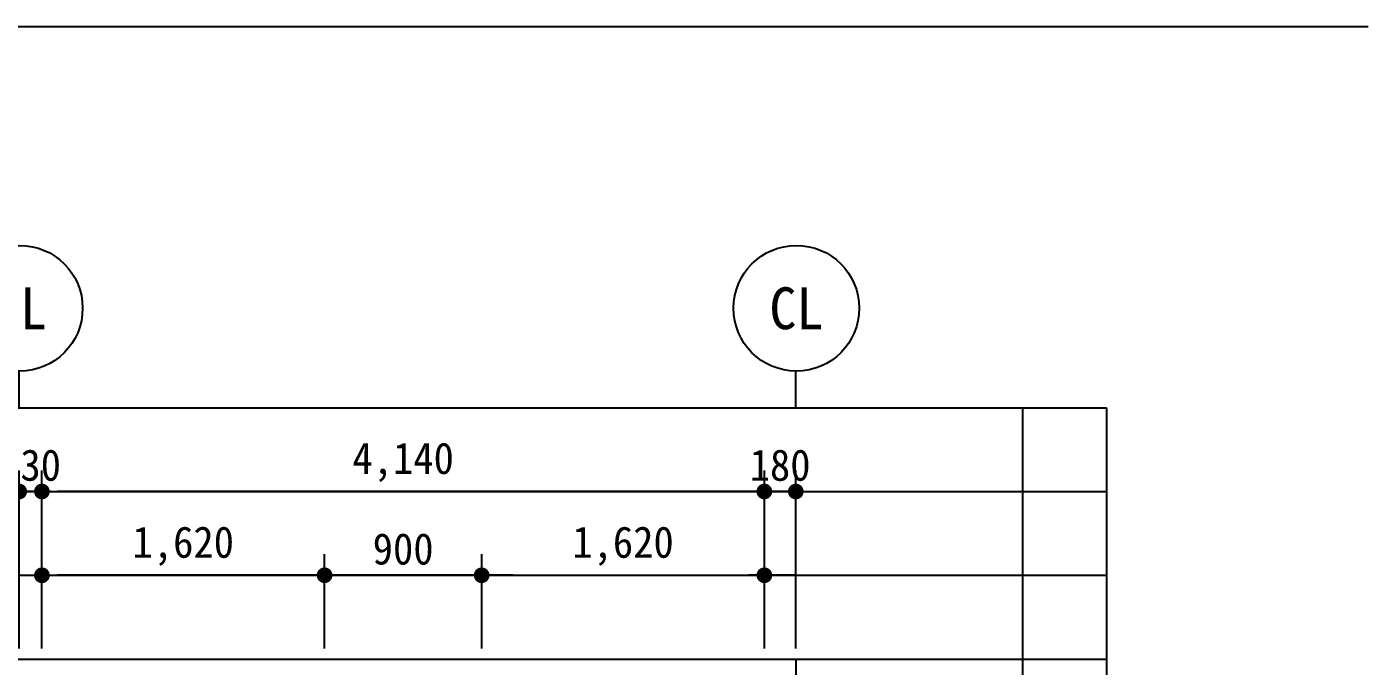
# Model space of a CAD drawing. Header units: millimetres. Extents: x -423835 to -174325, y -1379898 to -1311126.
# Drawn here: x -236237 to -228550, y -1366995 to -1363332 of the extents above; entities that cross this region are included whole.
import ezdxf
from ezdxf.enums import TextEntityAlignment as Align

# ---------------------------------------------------------------- set-up
doc = ezdxf.new("R2010")
doc.units = ezdxf.units.MM
doc.header["$LTSCALE"] = 100
doc.header["$MEASUREMENT"] = 0
doc.header["$PDSIZE"] = -10
doc.layers.get('0').update_dxf_attribs({"linetype": 'CONTINUOUS'})
doc.layers.get('Defpoints').update_dxf_attribs({"color": 153, "linetype": 'CONTINUOUS'})
doc.layers.add('A-AXIS-BUBL', color=7, linetype='CONTINUOUS', lineweight=25)
doc.layers.add('A-XXXX-TXT2', color=3, linetype='CONTINUOUS', lineweight=25)
doc.layers.add('A-DIMS', color=7, linetype='CONTINUOUS')
doc.layers.add('AA-AXIS-LINE-1', color=1, linetype='CONTINUOUS')
doc.styles.add('HY울릉도L', font='')
doc.styles.add('돋움체', font='')
doc.styles.get('HY울릉도L').set_extended_font_data('HYwulM')
doc.styles.get('돋움체').set_extended_font_data('DotumChe')
doc.dimstyles.new('CDIM', dxfattribs={"dimtxt": 3, "dimasz": 1.5, "dimexe": 2, "dimexo": 1, "dimgap": 1, "dimtad": 1, "dimdec": 0, "dimrnd": 0.5, "dimzin": 0, "dimdsep": 32, "dimlunit": 6, "dimtxsty": 'HY울릉도L', "dimblk1": '_CIDOT', "dimblk2": '_CIDOT', "dimsah": 1, "dimcen": 5.5, "dimclrd": 2, "dimclre": 2, "dimclrt": 7, "dimadec": 0, "dimazin": 0, "dimtfac": 1, "dimtdec": 0, "dimtix": 1, "dimtmove": 2, "dimatfit": 1, "dimldrblk": '_CIDOT', "dimfxl": 1, "dimtolj": 1, "dimtzin": 0, "dimlwd": -1, "dimarcsym": 0})

# ---------------------------------------------------------------- blocks, each defined once
blk = doc.blocks.new('A$C028158C4')
at = {"layer": 'A-AXIS-BUBL', "ltscale": 0.2}
blk.add_line((0, 0), (0, 175.2), dxfattribs=at)
blk.add_circle((2.9, 475.4), 300.3, dxfattribs=at)
blk = doc.blocks.new('_CIDOT')
at = {"color": 0, "linetype": 'ByBlock'}
blk.add_line((2, 0), (-1, 0), dxfattribs=at)
at = {"color": 0, "linetype": 'ByBlock', "const_width": 0.5}
blk.add_lwpolyline([(-0.25, 0, 1), (0.25, 0, 1)], format="xyb", close=True, dxfattribs=at)
blk = doc.blocks.new('*D743')
at = {"layer": 'A-DIMS', "lineweight": -2, "transparency": 16777216}
for p, q in [((-236150.4, -1366894.3), (-236150.4, -1365874.3)), ((-232010.4, -1366894.3), (-232010.4, -1365874.3))]:
    blk.add_line(p, q, dxfattribs=at)
at = {"layer": 'A-DIMS', "transparency": 16777216}
blk.add_line((-232100.4, -1365994.3), (-236060.4, -1365994.3), dxfattribs=at)
at = {"layer": 'Defpoints', "color": 0, "transparency": 16777216}
for p in [(-236150.4, -1365994.3), (-236150.4, -1366954.3), (-232010.4, -1366954.3)]:
    blk.add_point(p, dxfattribs=at)
at = {"layer": 'A-DIMS', "transparency": 16777216, "xscale": 90, "yscale": 90, "zscale": 90, "rotation": 180}
blk.add_blockref('_CIDOT', (-236150.4, -1365994.3), dxfattribs=at)
at = {"layer": 'A-DIMS', "transparency": 16777216, "xscale": 90, "yscale": 90, "zscale": 90}
blk.add_blockref('_CIDOT', (-232010.4, -1365994.3), dxfattribs=at)
at = {"layer": 'A-DIMS', "color": 3, "transparency": 16777216, "insert": (-234080.4, -1365827.2), "char_height": 180, "attachment_point": 5, "style": '돋움체'}
blk.add_mtext('\\A1;4,140', dxfattribs=at)
blk = doc.blocks.new('*D744')
at = {"layer": 'A-DIMS', "lineweight": -2, "transparency": 16777216}
for p, q in [((-232010.4, -1366894.3), (-232010.4, -1365874.3)), ((-231830.4, -1366894.3), (-231830.4, -1365874.3))]:
    blk.add_line(p, q, dxfattribs=at)
at = {"layer": 'A-DIMS', "transparency": 16777216}
for p, q in [((-232100.4, -1365994.3), (-232190.4, -1365994.3)), ((-231830.4, -1365994.3), (-232010.4, -1365994.3)), ((-231740.4, -1365994.3), (-231650.4, -1365994.3))]:
    blk.add_line(p, q, dxfattribs=at)
at = {"layer": 'Defpoints', "color": 0, "transparency": 16777216}
for p in [(-232010.4, -1365994.3), (-232010.4, -1366954.3), (-231830.4, -1366954.3)]:
    blk.add_point(p, dxfattribs=at)
at = {"layer": 'A-DIMS', "transparency": 16777216, "xscale": 90, "yscale": 90, "zscale": 90}
blk.add_blockref('_CIDOT', (-232010.4, -1365994.3), dxfattribs=at)
at = {"layer": 'A-DIMS', "transparency": 16777216, "xscale": 90, "yscale": 90, "zscale": 90, "rotation": 180}
blk.add_blockref('_CIDOT', (-231830.4, -1365994.3), dxfattribs=at)
at = {"layer": 'A-DIMS', "color": 3, "transparency": 16777216, "insert": (-231920.4, -1365844.2), "char_height": 180, "attachment_point": 5, "style": '돋움체'}
blk.add_mtext('\\A1;180', dxfattribs=at)
blk = doc.blocks.new('*D745')
at = {"layer": 'A-DIMS', "lineweight": -2, "transparency": 16777216}
for p, q in [((-236280.4, -1366894.3), (-236280.4, -1365874.3)), ((-236150.4, -1366894.3), (-236150.4, -1365874.3))]:
    blk.add_line(p, q, dxfattribs=at)
at = {"layer": 'A-DIMS', "transparency": 16777216}
for p, q in [((-236370.4, -1365994.3), (-236460.4, -1365994.3)), ((-236150.4, -1365994.3), (-236280.4, -1365994.3)), ((-236060.4, -1365994.3), (-235970.4, -1365994.3))]:
    blk.add_line(p, q, dxfattribs=at)
at = {"layer": 'Defpoints', "color": 0, "transparency": 16777216}
for p in [(-236280.4, -1365994.3), (-236280.4, -1366954.3), (-236150.4, -1366954.3)]:
    blk.add_point(p, dxfattribs=at)
at = {"layer": 'A-DIMS', "transparency": 16777216, "xscale": 90, "yscale": 90, "zscale": 90}
blk.add_blockref('_CIDOT', (-236280.4, -1365994.3), dxfattribs=at)
at = {"layer": 'A-DIMS', "transparency": 16777216, "xscale": 90, "yscale": 90, "zscale": 90, "rotation": 180}
blk.add_blockref('_CIDOT', (-236150.4, -1365994.3), dxfattribs=at)
at = {"layer": 'A-DIMS', "color": 3, "transparency": 16777216, "insert": (-236215.4, -1365844.2), "char_height": 180, "attachment_point": 5, "style": '돋움체'}
blk.add_mtext('\\A1;130', dxfattribs=at)
blk = doc.blocks.new('*D975')
at = {"layer": 'A-DIMS', "lineweight": -2, "transparency": 16777216}
for p, q in [((-236150.4, -1366894.3), (-236150.4, -1366354.3)), ((-234530.4, -1366894.3), (-234530.4, -1366354.3))]:
    blk.add_line(p, q, dxfattribs=at)
at = {"layer": 'A-DIMS', "transparency": 16777216}
blk.add_line((-234620.4, -1366474.3), (-236060.4, -1366474.3), dxfattribs=at)
at = {"layer": 'Defpoints', "color": 0, "transparency": 16777216}
for p in [(-236150.4, -1366474.3), (-236150.4, -1366954.3), (-234530.4, -1366954.3)]:
    blk.add_point(p, dxfattribs=at)
at = {"layer": 'A-DIMS', "transparency": 16777216, "xscale": 90, "yscale": 90, "zscale": 90, "rotation": 180}
blk.add_blockref('_CIDOT', (-236150.4, -1366474.3), dxfattribs=at)
at = {"layer": 'A-DIMS', "transparency": 16777216, "xscale": 90, "yscale": 90, "zscale": 90}
blk.add_blockref('_CIDOT', (-234530.4, -1366474.3), dxfattribs=at)
at = {"layer": 'A-DIMS', "color": 3, "transparency": 16777216, "insert": (-235340.4, -1366307.2), "char_height": 180, "attachment_point": 5, "style": '돋움체'}
blk.add_mtext('\\A1;1,620', dxfattribs=at)
blk = doc.blocks.new('*D976')
at = {"layer": 'A-DIMS', "lineweight": -2, "transparency": 16777216}
for p, q in [((-234530.4, -1366894.3), (-234530.4, -1366354.3)), ((-233630.4, -1366894.3), (-233630.4, -1366354.3))]:
    blk.add_line(p, q, dxfattribs=at)
at = {"layer": 'A-DIMS', "transparency": 16777216}
blk.add_line((-233720.4, -1366474.3), (-234440.4, -1366474.3), dxfattribs=at)
at = {"layer": 'Defpoints', "color": 0, "transparency": 16777216}
for p in [(-234530.4, -1366474.3), (-234530.4, -1366954.3), (-233630.4, -1366954.3)]:
    blk.add_point(p, dxfattribs=at)
at = {"layer": 'A-DIMS', "transparency": 16777216, "xscale": 90, "yscale": 90, "zscale": 90, "rotation": 180}
blk.add_blockref('_CIDOT', (-234530.4, -1366474.3), dxfattribs=at)
at = {"layer": 'A-DIMS', "transparency": 16777216, "xscale": 90, "yscale": 90, "zscale": 90}
blk.add_blockref('_CIDOT', (-233630.4, -1366474.3), dxfattribs=at)
at = {"layer": 'A-DIMS', "color": 3, "transparency": 16777216, "insert": (-234080.4, -1366324.2), "char_height": 180, "attachment_point": 5, "style": '돋움체'}
blk.add_mtext('\\A1;900', dxfattribs=at)
blk = doc.blocks.new('*D977')
at = {"layer": 'A-DIMS', "lineweight": -2, "transparency": 16777216}
for p, q in [((-233630.4, -1366894.3), (-233630.4, -1366354.3)), ((-232010.4, -1366894.3), (-232010.4, -1366354.3))]:
    blk.add_line(p, q, dxfattribs=at)
at = {"layer": 'A-DIMS', "transparency": 16777216}
blk.add_line((-233540.4, -1366474.3), (-232100.4, -1366474.3), dxfattribs=at)
at = {"layer": 'Defpoints', "color": 0, "transparency": 16777216}
for p in [(-232010.4, -1366474.3), (-233630.4, -1366954.3), (-232010.4, -1366954.3)]:
    blk.add_point(p, dxfattribs=at)
at = {"layer": 'A-DIMS', "transparency": 16777216, "xscale": 90, "yscale": 90, "zscale": 90, "rotation": 180}
blk.add_blockref('_CIDOT', (-233630.4, -1366474.3), dxfattribs=at)
at = {"layer": 'A-DIMS', "transparency": 16777216, "xscale": 90, "yscale": 90, "zscale": 90}
blk.add_blockref('_CIDOT', (-232010.4, -1366474.3), dxfattribs=at)
at = {"layer": 'A-DIMS', "color": 3, "transparency": 16777216, "insert": (-232820.4, -1366307.2), "char_height": 180, "attachment_point": 5, "style": '돋움체'}
blk.add_mtext('\\A1;1,620', dxfattribs=at)

msp = doc.modelspace()

# ---------------------------------------------------------------- linework, layer by layer
at = {"color": 3, "ltscale": 2}
msp.add_line((-228550.4, -1363332.1), (-254592.9, -1363332.1), dxfattribs=at)
at = {"layer": 'AA-AXIS-LINE-1'}
msp.add_line((-231830.4, -1366954.3), (-231830.4, -1370532.1), dxfattribs=at)
at = {"layer": 'Defpoints'}
for p, q in [((-238490.4, -1365514.3), (-230050.4, -1365514.3)), ((-230530.4, -1365514.3), (-230530.4, -1370532.1)), ((-230050.4, -1365514.3), (-230050.4, -1370532.1)), ((-238490.4, -1365994.3), (-230050.4, -1365994.3)), ((-238490.4, -1366474.3), (-230050.4, -1366474.3)), ((-238490.4, -1366954.3), (-230050.4, -1366954.3))]:
    msp.add_line(p, q, dxfattribs=at)

# ---------------------------------------------------------------- block references
at = {"xscale": 1.198871389330295, "yscale": 1.198871389330295, "zscale": 1.198871389330295}
for p in [(-236280.4, -1365514.3), (-231830.4, -1365514.3)]:
    msp.add_blockref('A$C028158C4', p, dxfattribs=at)

# ---------------------------------------------------------------- texts
at = {"layer": 'A-XXXX-TXT2', "ltscale": 0.2, "style": '돋움체'}
for p in [(-236276.9, -1364944.3), (-231826.9, -1364944.3)]:
    msp.add_text('CL', height=240, dxfattribs=at).set_placement(p, align=Align.MIDDLE)

# ---------------------------------------------------------------- dimensions: what is measured, and where the dimension line sits
at = {"layer": 'A-DIMS'}
for base, p1, p2, picture, middle in [((-236150.4, -1365994.3), (-232010.4, -1366954.3), (-236150.4, -1366954.3), '*D743', (-234080.4, -1365827.2)), ((-236280.4, -1365994.3), (-236150.4, -1366954.3), (-236280.4, -1366954.3), '*D745', (-236215.4, -1365844.2)), ((-232010.4, -1365994.3), (-231830.4, -1366954.3), (-232010.4, -1366954.3), '*D744', (-231920.4, -1365844.2)), ((-236150.4, -1366474.3), (-234530.4, -1366954.3), (-236150.4, -1366954.3), '*D975', (-235340.4, -1366307.2)), ((-234530.4, -1366474.3), (-233630.4, -1366954.3), (-234530.4, -1366954.3), '*D976', (-234080.4, -1366324.2))]:
    dim = msp.add_linear_dim(base=base, p1=p1, p2=p2, dimstyle='CDIM', override={"dimscale": 60, "dimtxsty": '돋움체', "dimclrd": 256, "dimclre": 256, "dimclrt": 3}, dxfattribs=at)
    dim.commit()
    dim.dimension.update_dxf_attribs({"geometry": picture, "text_midpoint": middle})
dim = msp.add_linear_dim(base=(-232010.4, -1366474.3), p1=(-233630.4, -1366954.3), p2=(-232010.4, -1366954.3), angle=180, dimstyle='CDIM', override={"dimscale": 60, "dimtxsty": '돋움체', "dimclrd": 256, "dimclre": 256, "dimclrt": 3}, dxfattribs=at)
dim.commit()
dim.dimension.update_dxf_attribs({"geometry": '*D977', "text_midpoint": (-232820.4, -1366307.2)})

doc.saveas('drawing.dxf')
